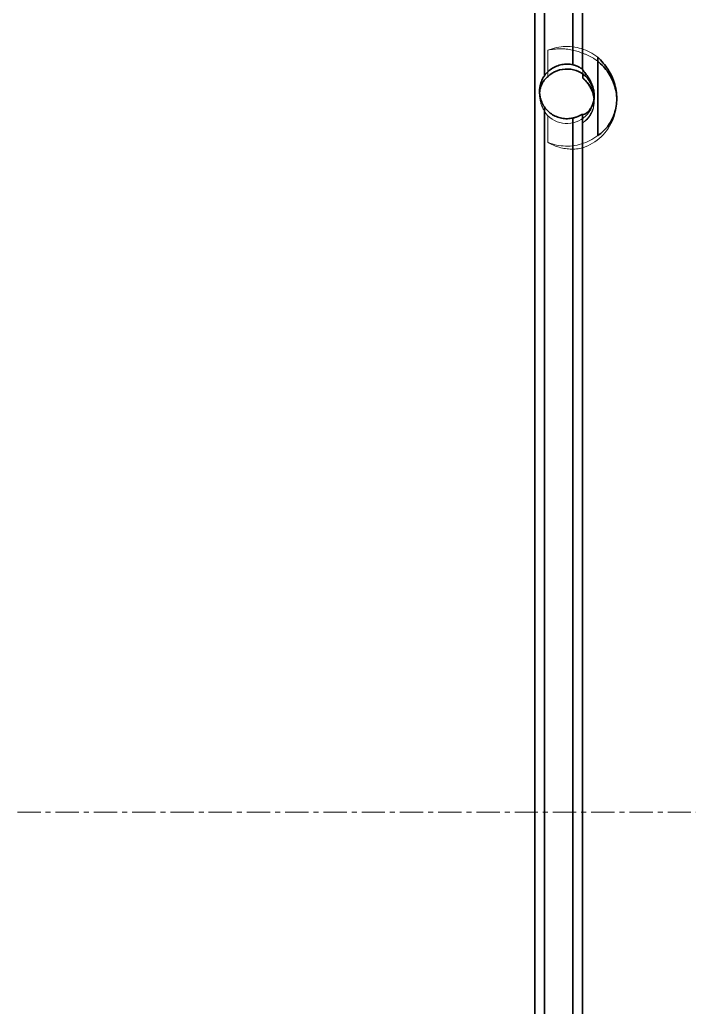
# Model space of a CAD drawing. Header units: millimetres. Extents: x 10 to 410, y 10 to 287.
# Drawn here: x 52.87 to 73, y 227.63 to 257.32 of the extents above; entities that cross this region are included whole.
import ezdxf

# ---------------------------------------------------------------- set-up
doc = ezdxf.new("R2010")
doc.units = ezdxf.units.MM
doc.linetypes.add('CENTER', pattern=[1.15, 0.7, -0.15, 0.15, -0.15])
doc.linetypes.add('DASHED', pattern=[0.75, 0.5, -0.25])
for name, color, linetype, lineweight in [('CENTER', 4, 'CENTER', 13), ('HIDDEN', 8, 'DASHED', 18), ('VISIBLE', 7, 'CONTINUOUS', 35)]:
    doc.layers.add(name, color=color, linetype=linetype, lineweight=lineweight)

msp = doc.modelspace()

# ---------------------------------------------------------------- linework, layer by layer
at = {"layer": 'CENTER'}
msp.add_line((16, 233.5), (140, 233.5), dxfattribs=at)
at = {"layer": 'HIDDEN'}
for points in [[(68.744, 256.401), (68.809, 256.426), (68.874, 256.448), (68.94, 256.467), (69.008, 256.483), (69.075, 256.495), (69.144, 256.505), (69.212, 256.511), (69.281, 256.515), (69.35, 256.515), (69.419, 256.512), (69.488, 256.506), (69.556, 256.496), (69.624, 256.484), (69.692, 256.468), (69.758, 256.45), (69.823, 256.428), (69.888, 256.403), (69.951, 256.376), (70.013, 256.345), (70.074, 256.312), (70.132, 256.276), (70.189, 256.237), (70.245, 256.196)], [(68.744, 256.401), (68.79, 256.411), (68.836, 256.419), (68.882, 256.427), (68.928, 256.433), (68.974, 256.438), (69.021, 256.442), (69.068, 256.444), (69.114, 256.445), (69.161, 256.445), (69.207, 256.443), (69.254, 256.44), (69.301, 256.436), (69.347, 256.431), (69.393, 256.424), (69.439, 256.417), (69.485, 256.408), (69.53, 256.397), (69.575, 256.386), (69.62, 256.373), (69.665, 256.359), (69.709, 256.344), (69.753, 256.327), (69.796, 256.31)], [(68.744, 255.604), (68.744, 255.638), (68.744, 255.673), (68.744, 255.708), (68.744, 255.742), (68.744, 255.777), (68.744, 255.812), (68.744, 255.846), (68.744, 255.881), (68.744, 255.916), (68.744, 255.95), (68.744, 255.985), (68.744, 256.02), (68.744, 256.054), (68.744, 256.089), (68.744, 256.124), (68.744, 256.158), (68.744, 256.193), (68.744, 256.228), (68.744, 256.262), (68.744, 256.297), (68.744, 256.332), (68.744, 256.366), (68.744, 256.401)], [(69.796, 255.685), (69.796, 255.712), (69.796, 255.739), (69.796, 255.767), (69.796, 255.794), (69.796, 255.821), (69.796, 255.848), (69.796, 255.875), (69.796, 255.902), (69.796, 255.929), (69.796, 255.957), (69.796, 255.984), (69.796, 256.011), (69.796, 256.038), (69.796, 256.065), (69.796, 256.092), (69.796, 256.12), (69.796, 256.147), (69.796, 256.174), (69.796, 256.201), (69.796, 256.228), (69.796, 256.255), (69.796, 256.282), (69.796, 256.31)], [(70.245, 256.068), (70.227, 256.082), (70.209, 256.095), (70.191, 256.108), (70.173, 256.121), (70.155, 256.133), (70.136, 256.146), (70.117, 256.158), (70.098, 256.169), (70.079, 256.181), (70.06, 256.192), (70.04, 256.203), (70.021, 256.213), (70.001, 256.223), (69.981, 256.233), (69.961, 256.243), (69.941, 256.253), (69.921, 256.262), (69.9, 256.27), (69.879, 256.279), (69.859, 256.287), (69.838, 256.295), (69.817, 256.302), (69.796, 256.31)], [(68.497, 255.163), (68.497, 255.159), (68.497, 255.156), (68.497, 255.152), (68.497, 255.148), (68.497, 255.144), (68.497, 255.14), (68.497, 255.137), (68.497, 255.133), (68.497, 255.129), (68.497, 255.125), (68.497, 255.121), (68.497, 255.118), (68.497, 255.114), (68.497, 255.11), (68.497, 255.106), (68.497, 255.102), (68.497, 255.098), (68.497, 255.095), (68.497, 255.091), (68.497, 255.087), (68.497, 255.083), (68.497, 255.079), (68.497, 255.076)], [(68.497, 255.076), (68.497, 255.078), (68.497, 255.079), (68.497, 255.081), (68.497, 255.083), (68.497, 255.085), (68.497, 255.087), (68.497, 255.089), (68.497, 255.091), (68.497, 255.093), (68.498, 255.095), (68.498, 255.097), (68.498, 255.098), (68.498, 255.1), (68.498, 255.102), (68.498, 255.104), (68.498, 255.106), (68.498, 255.108), (68.498, 255.11), (68.498, 255.112), (68.498, 255.114), (68.498, 255.115), (68.498, 255.117), (68.499, 255.119)], [(68.744, 254.43), (68.725, 254.454), (68.706, 254.478), (68.688, 254.503), (68.67, 254.528), (68.653, 254.554), (68.637, 254.58), (68.622, 254.607), (68.608, 254.634), (68.594, 254.661), (68.582, 254.689), (68.57, 254.717), (68.559, 254.746), (68.548, 254.775), (68.539, 254.804), (68.531, 254.833), (68.523, 254.863), (68.516, 254.893), (68.511, 254.923), (68.506, 254.953), (68.502, 254.984), (68.499, 255.014), (68.498, 255.045), (68.497, 255.076)], [(70.14, 255.016), (70.136, 254.932), (70.123, 254.85), (70.102, 254.769), (70.073, 254.69), (70.035, 254.616), (69.991, 254.545), (69.939, 254.479), (69.881, 254.419), (69.817, 254.365), (69.748, 254.317), (69.675, 254.278), (69.598, 254.245), (69.518, 254.221), (69.435, 254.205), (69.352, 254.197), (69.269, 254.198), (69.185, 254.207), (69.104, 254.225), (69.024, 254.251), (68.948, 254.285), (68.875, 254.327), (68.807, 254.375), (68.744, 254.43)], [(70.141, 255.033), (70.141, 255.032), (70.141, 255.032), (70.141, 255.031), (70.141, 255.03), (70.141, 255.029), (70.141, 255.029), (70.141, 255.028), (70.14, 255.027), (70.14, 255.026), (70.14, 255.026), (70.14, 255.025), (70.14, 255.024), (70.14, 255.023), (70.14, 255.023), (70.14, 255.022), (70.14, 255.021), (70.14, 255.02), (70.14, 255.02), (70.14, 255.019), (70.14, 255.018), (70.14, 255.017), (70.14, 255.017), (70.14, 255.016)], [(70.14, 255.024), (70.14, 255.024), (70.14, 255.024), (70.14, 255.024), (70.14, 255.023), (70.14, 255.023), (70.14, 255.023), (70.14, 255.022), (70.14, 255.022), (70.14, 255.022), (70.14, 255.021), (70.14, 255.021), (70.14, 255.021), (70.14, 255.02), (70.14, 255.02), (70.14, 255.02), (70.14, 255.019), (70.14, 255.019), (70.14, 255.019), (70.14, 255.018), (70.14, 255.018), (70.14, 255.018), (70.14, 255.017), (70.14, 255.017)], [(70.14, 255.017), (70.14, 255.017), (70.14, 255.017), (70.14, 255.017), (70.14, 255.017), (70.14, 255.017), (70.14, 255.017), (70.14, 255.017), (70.14, 255.017), (70.14, 255.017), (70.14, 255.016), (70.14, 255.016), (70.14, 255.016), (70.14, 255.016), (70.14, 255.016), (70.14, 255.016), (70.14, 255.016), (70.14, 255.016), (70.14, 255.016), (70.14, 255.016), (70.14, 255.016), (70.14, 255.016), (70.14, 255.016), (70.14, 255.016)], [(69.796, 254.221), (69.823, 254.241), (69.849, 254.263), (69.875, 254.285), (69.899, 254.309), (69.923, 254.333), (69.945, 254.358), (69.967, 254.385), (69.987, 254.412), (70.006, 254.44), (70.024, 254.469), (70.041, 254.498), (70.056, 254.528), (70.071, 254.559), (70.084, 254.59), (70.095, 254.622), (70.106, 254.654), (70.115, 254.687), (70.123, 254.72), (70.129, 254.753), (70.134, 254.787), (70.137, 254.82), (70.14, 254.854), (70.14, 254.888)], [(69.796, 253.469), (69.872, 253.497), (69.947, 253.529), (70.02, 253.564), (70.09, 253.604), (70.159, 253.648), (70.225, 253.695), (70.288, 253.746), (70.349, 253.8), (70.406, 253.857), (70.461, 253.917), (70.512, 253.981), (70.559, 254.046), (70.603, 254.115), (70.643, 254.185), (70.679, 254.258), (70.712, 254.332), (70.74, 254.409), (70.764, 254.486), (70.784, 254.565), (70.799, 254.645), (70.81, 254.725), (70.817, 254.806), (70.819, 254.887)], [(69.796, 254.221), (69.823, 254.239), (69.85, 254.259), (69.876, 254.279), (69.901, 254.301), (69.924, 254.324), (69.947, 254.348), (69.969, 254.373), (69.989, 254.398), (70.008, 254.425), (70.026, 254.453), (70.043, 254.481), (70.058, 254.51), (70.073, 254.54), (70.085, 254.57), (70.097, 254.601), (70.107, 254.633), (70.116, 254.664), (70.123, 254.696), (70.129, 254.729), (70.134, 254.761), (70.138, 254.794), (70.14, 254.827), (70.14, 254.86)], [(70.14, 254.86), (70.14, 254.864), (70.14, 254.867), (70.14, 254.871), (70.14, 254.875), (70.14, 254.879), (70.14, 254.883), (70.14, 254.886), (70.14, 254.89), (70.14, 254.894), (70.139, 254.898), (70.139, 254.902), (70.139, 254.905), (70.139, 254.909), (70.139, 254.913), (70.138, 254.917), (70.138, 254.921), (70.138, 254.924), (70.138, 254.928), (70.137, 254.932), (70.137, 254.936), (70.137, 254.94), (70.136, 254.943), (70.136, 254.947)], [(70.14, 254.888), (70.14, 254.891), (70.14, 254.894), (70.14, 254.898), (70.14, 254.901), (70.14, 254.904), (70.14, 254.907), (70.14, 254.91), (70.14, 254.913), (70.14, 254.917), (70.14, 254.92), (70.14, 254.923), (70.139, 254.926), (70.139, 254.929), (70.139, 254.932), (70.139, 254.936), (70.139, 254.939), (70.139, 254.942), (70.138, 254.945), (70.138, 254.948), (70.138, 254.951), (70.138, 254.955), (70.137, 254.958), (70.137, 254.961)], [(70.14, 254.888), (70.14, 254.887), (70.14, 254.886), (70.14, 254.884), (70.14, 254.883), (70.14, 254.882), (70.14, 254.881), (70.14, 254.879), (70.14, 254.878), (70.14, 254.877), (70.14, 254.876), (70.14, 254.875), (70.14, 254.873), (70.14, 254.872), (70.14, 254.871), (70.14, 254.87), (70.14, 254.868), (70.14, 254.867), (70.14, 254.866), (70.14, 254.865), (70.14, 254.864), (70.14, 254.862), (70.14, 254.861), (70.14, 254.86)], [(70.819, 254.946), (70.819, 254.943), (70.819, 254.94), (70.819, 254.938), (70.819, 254.935), (70.819, 254.933), (70.819, 254.93), (70.819, 254.928), (70.819, 254.925), (70.819, 254.923), (70.819, 254.92), (70.819, 254.918), (70.819, 254.915), (70.819, 254.912), (70.819, 254.91), (70.819, 254.907), (70.819, 254.905), (70.819, 254.902), (70.819, 254.9), (70.819, 254.897), (70.819, 254.895), (70.819, 254.892), (70.819, 254.89), (70.819, 254.887)], [(70.819, 254.887), (70.819, 254.888), (70.819, 254.89), (70.819, 254.891), (70.819, 254.892), (70.819, 254.893), (70.819, 254.895), (70.819, 254.896), (70.819, 254.897), (70.819, 254.899), (70.819, 254.9), (70.819, 254.901), (70.819, 254.902), (70.819, 254.904), (70.819, 254.905), (70.819, 254.906), (70.819, 254.907), (70.819, 254.909), (70.819, 254.91), (70.819, 254.911), (70.819, 254.912), (70.819, 254.914), (70.819, 254.915), (70.819, 254.916)], [(68.744, 253.633), (68.744, 253.668), (68.744, 253.702), (68.744, 253.737), (68.744, 253.772), (68.744, 253.806), (68.744, 253.841), (68.744, 253.876), (68.744, 253.91), (68.744, 253.945), (68.744, 253.98), (68.744, 254.014), (68.744, 254.049), (68.744, 254.084), (68.744, 254.118), (68.744, 254.153), (68.744, 254.188), (68.744, 254.222), (68.744, 254.257), (68.744, 254.292), (68.744, 254.326), (68.744, 254.361), (68.744, 254.396), (68.744, 254.43)], [(69.796, 253.469), (69.796, 253.501), (69.796, 253.534), (69.796, 253.567), (69.796, 253.6), (69.796, 253.632), (69.796, 253.665), (69.796, 253.698), (69.796, 253.73), (69.796, 253.763), (69.796, 253.796), (69.796, 253.829), (69.796, 253.861), (69.796, 253.894), (69.796, 253.927), (69.796, 253.96), (69.796, 253.992), (69.796, 254.025), (69.796, 254.058), (69.796, 254.09), (69.796, 254.123), (69.796, 254.156), (69.796, 254.189), (69.796, 254.221)], [(70.245, 253.838), (70.189, 253.797), (70.132, 253.758), (70.074, 253.722), (70.013, 253.689), (69.951, 253.658), (69.888, 253.631), (69.823, 253.606), (69.758, 253.584), (69.692, 253.566), (69.624, 253.55), (69.556, 253.538), (69.488, 253.528), (69.419, 253.522), (69.35, 253.519), (69.281, 253.519), (69.212, 253.523), (69.144, 253.529), (69.075, 253.539), (69.008, 253.551), (68.94, 253.567), (68.874, 253.586), (68.809, 253.608), (68.744, 253.633)], [(69.796, 253.469), (69.75, 253.458), (69.703, 253.449), (69.656, 253.442), (69.609, 253.436), (69.562, 253.432), (69.514, 253.43), (69.467, 253.429), (69.419, 253.43), (69.372, 253.433), (69.325, 253.437), (69.277, 253.443), (69.231, 253.451), (69.184, 253.46), (69.138, 253.47), (69.092, 253.483), (69.046, 253.496), (69.001, 253.512), (68.957, 253.528), (68.913, 253.546), (68.87, 253.566), (68.827, 253.587), (68.785, 253.609), (68.744, 253.633)]]:
    msp.add_lwpolyline(points, dxfattribs=at)
at = {"layer": 'VISIBLE'}
for points in [[(68.359, 194.507), (68.359, 197.919), (68.359, 201.331), (68.359, 204.743), (68.359, 208.155), (68.359, 211.567), (68.359, 214.979), (68.359, 218.391), (68.359, 221.803), (68.359, 225.216), (68.359, 228.628), (68.359, 232.04), (68.359, 235.452), (68.359, 238.864), (68.359, 242.276), (68.359, 245.688), (68.359, 249.1), (68.359, 252.512), (68.359, 255.924), (68.359, 259.336), (68.359, 262.748), (68.359, 266.16), (68.359, 269.572), (68.359, 272.985)], [(68.359, 194.507), (68.359, 197.919), (68.359, 201.331), (68.359, 204.743), (68.359, 208.156), (68.359, 211.568), (68.359, 214.98), (68.359, 218.392), (68.359, 221.804), (68.359, 225.216), (68.359, 228.628), (68.359, 232.04), (68.359, 235.452), (68.359, 238.864), (68.359, 242.276), (68.359, 245.688), (68.359, 249.1), (68.359, 252.512), (68.359, 255.924), (68.359, 259.336), (68.359, 262.748), (68.359, 266.16), (68.359, 269.572), (68.359, 272.984)], [(68.645, 255.633), (68.645, 256.388), (68.645, 257.143), (68.645, 257.898), (68.645, 258.653), (68.645, 259.408), (68.645, 260.163), (68.645, 260.919), (68.645, 261.674), (68.645, 262.429), (68.645, 263.184), (68.645, 263.939), (68.645, 264.694), (68.645, 265.449), (68.645, 266.204), (68.645, 266.959), (68.645, 267.714), (68.645, 268.469), (68.645, 269.225), (68.645, 269.98), (68.645, 270.735), (68.645, 271.49), (68.645, 272.245), (68.645, 273)], [(69.502, 255.964), (69.502, 256.705), (69.502, 257.445), (69.502, 258.186), (69.502, 258.927), (69.502, 259.667), (69.502, 260.408), (69.502, 261.149), (69.502, 261.89), (69.502, 262.63), (69.502, 263.371), (69.502, 264.112), (69.502, 264.852), (69.502, 265.593), (69.502, 266.334), (69.502, 267.074), (69.502, 267.815), (69.502, 268.556), (69.502, 269.297), (69.502, 270.037), (69.502, 270.778), (69.502, 271.519), (69.502, 272.259), (69.502, 273)], [(69.788, 255.823), (69.788, 256.569), (69.788, 257.315), (69.788, 258.061), (69.788, 258.808), (69.788, 259.554), (69.788, 260.3), (69.788, 261.046), (69.788, 261.792), (69.788, 262.538), (69.788, 263.285), (69.788, 264.031), (69.788, 264.777), (69.788, 265.523), (69.788, 266.269), (69.788, 267.016), (69.788, 267.762), (69.788, 268.508), (69.788, 269.254), (69.788, 270), (69.788, 270.746), (69.788, 271.493), (69.788, 272.239), (69.788, 272.985)], [(70.819, 254.946), (70.818, 255.007), (70.814, 255.069), (70.808, 255.13), (70.8, 255.191), (70.789, 255.251), (70.775, 255.311), (70.76, 255.371), (70.742, 255.43), (70.722, 255.488), (70.7, 255.545), (70.676, 255.602), (70.649, 255.658), (70.621, 255.712), (70.591, 255.766), (70.559, 255.819), (70.525, 255.87), (70.49, 255.92), (70.453, 255.969), (70.414, 256.017), (70.374, 256.064), (70.332, 256.109), (70.289, 256.153), (70.245, 256.196)], [(70.245, 253.838), (70.245, 253.941), (70.245, 254.043), (70.245, 254.146), (70.245, 254.248), (70.245, 254.351), (70.245, 254.453), (70.245, 254.556), (70.245, 254.658), (70.245, 254.761), (70.245, 254.863), (70.245, 254.966), (70.245, 255.068), (70.245, 255.171), (70.245, 255.273), (70.245, 255.376), (70.245, 255.478), (70.245, 255.581), (70.245, 255.683), (70.245, 255.786), (70.245, 255.888), (70.245, 255.991), (70.245, 256.093), (70.245, 256.196)], [(68.645, 255.633), (68.67, 255.667), (68.697, 255.7), (68.725, 255.731), (68.755, 255.761), (68.787, 255.789), (68.82, 255.816), (68.854, 255.841), (68.89, 255.864), (68.927, 255.885), (68.965, 255.904), (69.003, 255.922), (69.043, 255.937), (69.083, 255.95), (69.124, 255.961), (69.166, 255.97), (69.207, 255.977), (69.25, 255.982), (69.292, 255.984), (69.334, 255.984), (69.377, 255.983), (69.419, 255.979), (69.461, 255.972), (69.502, 255.964)], [(69.502, 255.964), (69.516, 255.961), (69.53, 255.957), (69.543, 255.953), (69.557, 255.949), (69.57, 255.945), (69.583, 255.94), (69.596, 255.936), (69.609, 255.931), (69.622, 255.925), (69.635, 255.92), (69.648, 255.914), (69.661, 255.908), (69.673, 255.902), (69.685, 255.895), (69.698, 255.888), (69.71, 255.881), (69.722, 255.874), (69.733, 255.866), (69.745, 255.858), (69.756, 255.85), (69.768, 255.842), (69.778, 255.833), (69.788, 255.823)], [(70.819, 254.916), (70.817, 254.974), (70.812, 255.032), (70.806, 255.089), (70.797, 255.146), (70.786, 255.203), (70.773, 255.259), (70.757, 255.315), (70.74, 255.37), (70.72, 255.425), (70.698, 255.478), (70.674, 255.531), (70.649, 255.583), (70.621, 255.633), (70.591, 255.683), (70.56, 255.731), (70.526, 255.779), (70.491, 255.824), (70.454, 255.869), (70.415, 255.912), (70.375, 255.953), (70.333, 255.993), (70.29, 256.031), (70.245, 256.068)], [(68.497, 255.163), (68.498, 255.185), (68.499, 255.207), (68.5, 255.228), (68.502, 255.25), (68.505, 255.271), (68.508, 255.293), (68.512, 255.314), (68.516, 255.336), (68.521, 255.357), (68.526, 255.378), (68.532, 255.399), (68.539, 255.42), (68.546, 255.44), (68.553, 255.461), (68.561, 255.481), (68.57, 255.501), (68.579, 255.52), (68.589, 255.54), (68.599, 255.559), (68.61, 255.578), (68.621, 255.597), (68.632, 255.615), (68.645, 255.633)], [(68.499, 255.119), (68.5, 255.144), (68.503, 255.168), (68.506, 255.192), (68.51, 255.216), (68.515, 255.24), (68.521, 255.263), (68.528, 255.287), (68.535, 255.31), (68.544, 255.333), (68.553, 255.355), (68.563, 255.378), (68.574, 255.399), (68.586, 255.421), (68.598, 255.441), (68.612, 255.462), (68.626, 255.482), (68.641, 255.501), (68.656, 255.52), (68.673, 255.538), (68.69, 255.555), (68.707, 255.572), (68.725, 255.588), (68.744, 255.604)], [(68.744, 255.604), (68.807, 255.659), (68.875, 255.707), (68.947, 255.749), (69.023, 255.782), (69.102, 255.808), (69.184, 255.826), (69.267, 255.836), (69.35, 255.837), (69.433, 255.829), (69.515, 255.814), (69.595, 255.79), (69.672, 255.758), (69.745, 255.718), (69.814, 255.672), (69.878, 255.618), (69.936, 255.558), (69.988, 255.493), (70.033, 255.423), (70.071, 255.348), (70.1, 255.27), (70.122, 255.19), (70.135, 255.108), (70.14, 255.024)], [(69.788, 255.823), (69.807, 255.79), (69.83, 255.759), (69.854, 255.729), (69.878, 255.699), (69.901, 255.668), (69.924, 255.637), (69.946, 255.606), (69.967, 255.574), (69.988, 255.542), (70.007, 255.509), (70.026, 255.475), (70.043, 255.441), (70.059, 255.406), (70.074, 255.371), (70.087, 255.335), (70.099, 255.298), (70.11, 255.262), (70.119, 255.224), (70.127, 255.187), (70.133, 255.149), (70.137, 255.111), (70.14, 255.073), (70.141, 255.034)], [(69.796, 255.557), (69.796, 255.563), (69.796, 255.568), (69.796, 255.574), (69.796, 255.579), (69.796, 255.585), (69.796, 255.59), (69.796, 255.596), (69.796, 255.602), (69.796, 255.607), (69.796, 255.613), (69.796, 255.618), (69.796, 255.624), (69.796, 255.629), (69.796, 255.635), (69.796, 255.641), (69.796, 255.646), (69.796, 255.652), (69.796, 255.657), (69.796, 255.663), (69.796, 255.668), (69.796, 255.674), (69.796, 255.679), (69.796, 255.685)], [(70.136, 254.947), (70.132, 254.978), (70.127, 255.009), (70.121, 255.039), (70.114, 255.07), (70.106, 255.1), (70.096, 255.129), (70.086, 255.159), (70.074, 255.188), (70.062, 255.216), (70.049, 255.245), (70.034, 255.272), (70.019, 255.299), (70.003, 255.326), (69.986, 255.352), (69.968, 255.378), (69.949, 255.402), (69.929, 255.427), (69.909, 255.45), (69.888, 255.473), (69.866, 255.495), (69.843, 255.517), (69.82, 255.537), (69.796, 255.557)], [(70.137, 254.961), (70.134, 254.992), (70.129, 255.022), (70.124, 255.052), (70.117, 255.082), (70.109, 255.112), (70.1, 255.142), (70.09, 255.171), (70.079, 255.2), (70.067, 255.228), (70.054, 255.256), (70.039, 255.283), (70.024, 255.31), (70.008, 255.336), (69.991, 255.361), (69.972, 255.386), (69.953, 255.41), (69.933, 255.434), (69.912, 255.456), (69.891, 255.478), (69.868, 255.499), (69.845, 255.519), (69.821, 255.539), (69.796, 255.557)], [(68.645, 254.696), (68.633, 254.713), (68.621, 254.732), (68.61, 254.75), (68.599, 254.769), (68.589, 254.788), (68.579, 254.807), (68.57, 254.827), (68.561, 254.847), (68.553, 254.867), (68.545, 254.887), (68.538, 254.908), (68.532, 254.928), (68.526, 254.949), (68.52, 254.97), (68.516, 254.991), (68.511, 255.012), (68.508, 255.034), (68.504, 255.055), (68.502, 255.077), (68.5, 255.098), (68.498, 255.12), (68.498, 255.141), (68.497, 255.163)], [(70.141, 255.033), (70.14, 255.002), (70.138, 254.971), (70.135, 254.939), (70.131, 254.908), (70.125, 254.878), (70.118, 254.847), (70.11, 254.817), (70.1, 254.787), (70.089, 254.758), (70.077, 254.729), (70.063, 254.701), (70.048, 254.673), (70.031, 254.647), (70.013, 254.621), (69.994, 254.596), (69.973, 254.573), (69.951, 254.551), (69.928, 254.53), (69.903, 254.511), (69.876, 254.494), (69.848, 254.481), (69.818, 254.472), (69.788, 254.476)], [(70.141, 255.034), (70.141, 255.034), (70.141, 255.034), (70.141, 255.034), (70.141, 255.034), (70.141, 255.034), (70.141, 255.034), (70.141, 255.034), (70.141, 255.034), (70.141, 255.034), (70.141, 255.034), (70.141, 255.034), (70.141, 255.034), (70.141, 255.034), (70.141, 255.034), (70.141, 255.034), (70.141, 255.033), (70.141, 255.033), (70.141, 255.033), (70.141, 255.033), (70.141, 255.033), (70.141, 255.033), (70.141, 255.033), (70.141, 255.033)], [(69.502, 254.364), (69.461, 254.356), (69.419, 254.35), (69.377, 254.346), (69.334, 254.344), (69.292, 254.344), (69.25, 254.347), (69.207, 254.351), (69.166, 254.358), (69.124, 254.367), (69.083, 254.378), (69.043, 254.391), (69.003, 254.407), (68.965, 254.424), (68.927, 254.443), (68.89, 254.464), (68.854, 254.488), (68.82, 254.512), (68.787, 254.539), (68.755, 254.567), (68.725, 254.597), (68.697, 254.629), (68.67, 254.661), (68.645, 254.696)], [(68.645, 219.961), (68.645, 221.471), (68.645, 222.982), (68.645, 224.492), (68.645, 226.002), (68.645, 227.512), (68.645, 229.022), (68.645, 230.533), (68.645, 232.043), (68.645, 233.553), (68.645, 235.063), (68.645, 236.573), (68.645, 238.083), (68.645, 239.594), (68.645, 241.104), (68.645, 242.614), (68.645, 244.124), (68.645, 245.634), (68.645, 247.145), (68.645, 248.655), (68.645, 250.165), (68.645, 251.675), (68.645, 253.185), (68.645, 254.696)], [(70.245, 253.838), (70.292, 253.869), (70.337, 253.903), (70.381, 253.939), (70.423, 253.977), (70.463, 254.017), (70.501, 254.059), (70.537, 254.103), (70.571, 254.148), (70.603, 254.195), (70.632, 254.243), (70.66, 254.292), (70.685, 254.343), (70.709, 254.394), (70.73, 254.447), (70.749, 254.5), (70.765, 254.554), (70.779, 254.609), (70.792, 254.664), (70.801, 254.72), (70.809, 254.776), (70.815, 254.832), (70.818, 254.889), (70.819, 254.946)], [(69.502, 254.364), (69.515, 254.368), (69.528, 254.371), (69.541, 254.374), (69.554, 254.378), (69.567, 254.382), (69.58, 254.386), (69.593, 254.39), (69.605, 254.394), (69.618, 254.399), (69.63, 254.403), (69.643, 254.408), (69.655, 254.413), (69.668, 254.418), (69.68, 254.424), (69.692, 254.429), (69.704, 254.435), (69.716, 254.441), (69.728, 254.447), (69.74, 254.453), (69.752, 254.459), (69.764, 254.465), (69.776, 254.471), (69.788, 254.476)], [(69.788, 220.151), (69.788, 221.644), (69.788, 223.136), (69.788, 224.628), (69.788, 226.121), (69.788, 227.613), (69.788, 229.105), (69.788, 230.598), (69.788, 232.09), (69.788, 233.582), (69.788, 235.075), (69.788, 236.567), (69.788, 238.06), (69.788, 239.552), (69.788, 241.044), (69.788, 242.537), (69.788, 244.029), (69.788, 245.521), (69.788, 247.014), (69.788, 248.506), (69.788, 249.998), (69.788, 251.491), (69.788, 252.983), (69.788, 254.476)], [(69.502, 220.292), (69.502, 221.774), (69.502, 223.255), (69.502, 224.737), (69.502, 226.218), (69.502, 227.699), (69.502, 229.181), (69.502, 230.662), (69.502, 232.143), (69.502, 233.625), (69.502, 235.106), (69.502, 236.588), (69.502, 238.069), (69.502, 239.55), (69.502, 241.032), (69.502, 242.513), (69.502, 243.995), (69.502, 245.476), (69.502, 246.957), (69.502, 248.439), (69.502, 249.92), (69.502, 251.402), (69.502, 252.883), (69.502, 254.364)]]:
    msp.add_lwpolyline(points, dxfattribs=at)

doc.saveas('drawing.dxf')
